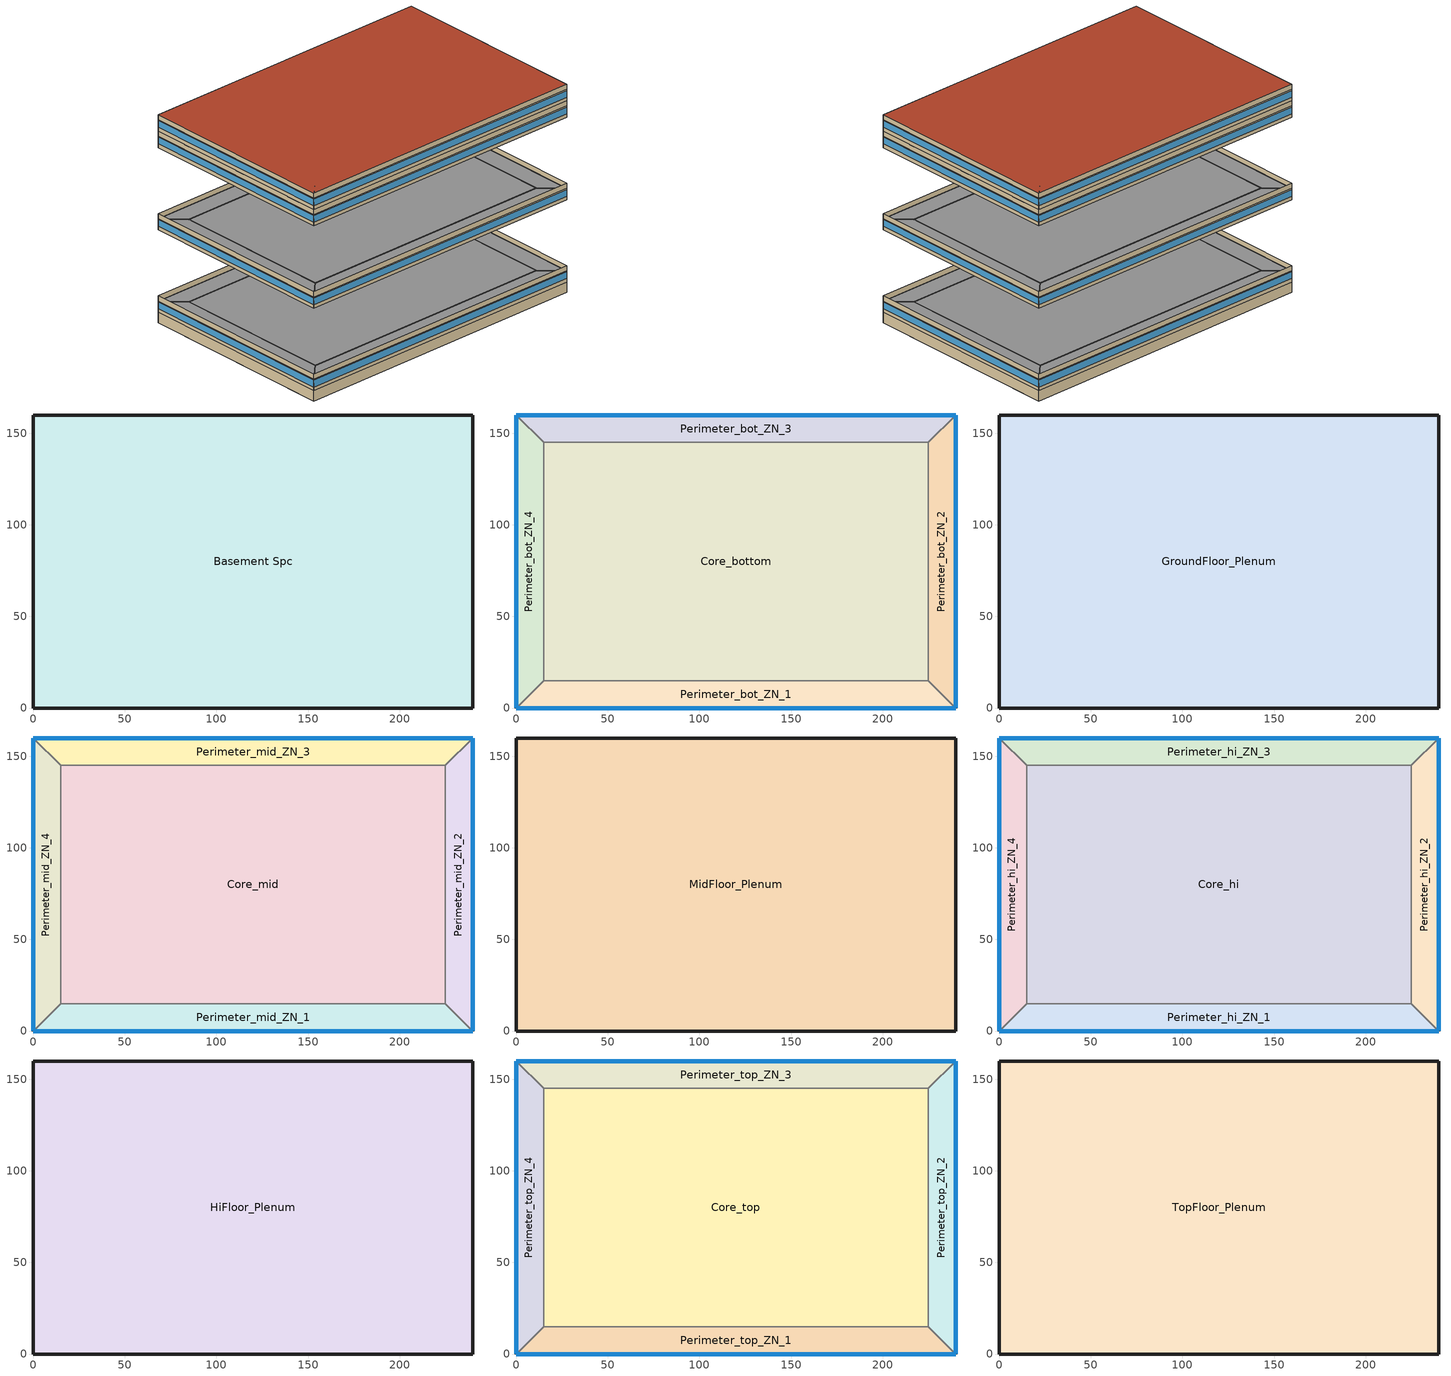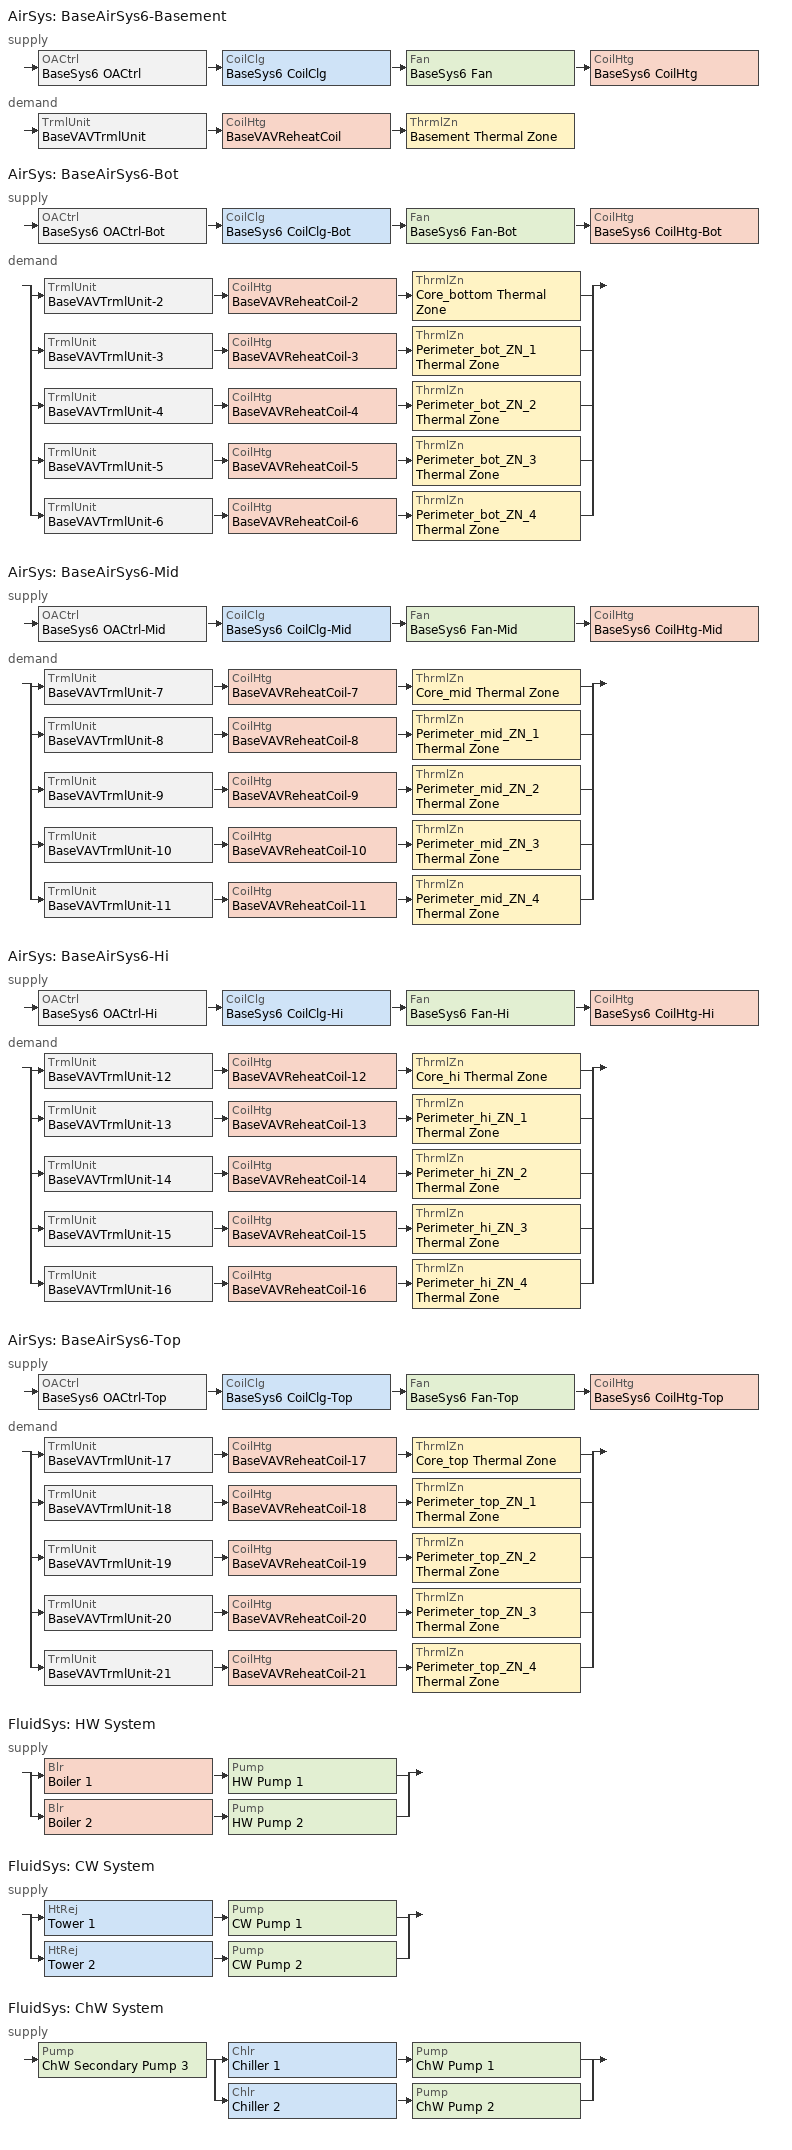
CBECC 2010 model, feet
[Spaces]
Basement Spc
 floor ground (Base_CZ3-SlabOnOrBelowGradeF0.73): 239.85,159.9 239.85,0 0,0 0,159.9 z-8
 wall ground (Base_CZ3-BelowGradeWall): 239.85,0 239.85,159.9 0,159.9 0,0 239.85,0 z-8:0
Core_bottom
 floor to Basement Spc (Base_CZ3-FloorSteelJoistInterior): 224.85,144.9 224.85,15 15,15 15,144.9 z0
 wall to Perimeter_bot_ZN_2 (Base_CZ3-WallSteelFramedInterior): 224.85,15 224.85,144.9 z0:9
 wall to Perimeter_bot_ZN_3 (Base_CZ3-WallSteelFramedInterior): 224.85,144.9 15,144.9 z0:9
 wall to Perimeter_bot_ZN_1 (Base_CZ3-WallSteelFramedInterior): 15,15 224.85,15 z0:9
 wall to Perimeter_bot_ZN_4 (Base_CZ3-WallSteelFramedInterior): 15,144.9 15,15 z0:9
Perimeter_bot_ZN_2
 floor to Basement Spc (Base_CZ3-FloorSteelJoistInterior): 239.85,159.9 239.85,0 224.85,15 224.85,144.9 z0
 wall outside (Base_CZ3-NonresWallSteelFramedU0.084): 239.85,0 239.85,159.9 z0:9
 wall to Perimeter_bot_ZN_1 (Base_CZ3-WallSteelFramedInterior): 224.85,15 239.85,0 z0:9
 wall to Perimeter_bot_ZN_3 (Base_CZ3-WallSteelFramedInterior): 239.85,159.9 224.85,144.9 z0:9
 window (Base_CZ3-FenestrationU0.65): 239.85,0.01 239.85,159.89 z3:8.2
Perimeter_bot_ZN_3
 floor to Basement Spc (Base_CZ3-FloorSteelJoistInterior): 239.85,159.9 224.85,144.9 15,144.9 0,159.9 z0
 wall outside (Base_CZ3-NonresWallSteelFramedU0.084): 239.85,159.9 0,159.9 z0:9
 wall to Perimeter_bot_ZN_4 (Base_CZ3-WallSteelFramedInterior): 0,159.9 15,144.9 z0:9
 window (Base_CZ3-FenestrationU0.65): 239.85,159.9 0,159.9 z3:8.2
Perimeter_bot_ZN_1
 floor to Basement Spc (Base_CZ3-FloorSteelJoistInterior): 224.85,15 239.85,0 0,0 15,15 z0
 wall outside (Base_CZ3-NonresWallSteelFramedU0.084): 0,0 239.85,0 z0:9
 wall to Perimeter_bot_ZN_4 (Base_CZ3-WallSteelFramedInterior): 15,15 0,0 z0:9
 window (Base_CZ3-FenestrationU0.65): 0,0 239.85,0 z3:8.2
Perimeter_bot_ZN_4
 floor to Basement Spc (Base_CZ3-FloorSteelJoistInterior): 0,159.9 15,144.9 15,15 0,0 z0
 wall outside (Base_CZ3-NonresWallSteelFramedU0.084): 0,159.9 0,0 z0:9
 window (Base_CZ3-FenestrationU0.65): 0,159.89 0,0.01 z3:8.2
GroundFloor_Plenum
 floor to Core_bottom (Base_CZ3-FloorSteelJoistInterior): 224.85,144.9 224.85,15 15,15 15,144.9 z9
 floor to Perimeter_bot_ZN_1 (Base_CZ3-FloorSteelJoistInterior): 224.85,15 239.85,0 0,0 15,15 z9
 floor to Perimeter_bot_ZN_2 (Base_CZ3-FloorSteelJoistInterior): 239.85,159.9 239.85,0 224.85,15 224.85,144.9 z9
 floor to Perimeter_bot_ZN_3 (Base_CZ3-FloorSteelJoistInterior): 239.85,159.9 224.85,144.9 15,144.9 0,159.9 z9
 floor to Perimeter_bot_ZN_4 (Base_CZ3-FloorSteelJoistInterior): 0,159.9 15,144.9 15,15 0,0 z9
 wall outside (Base_CZ3-NonresWallSteelFramedU0.084): 239.85,0 239.85,159.9 0,159.9 0,0 239.85,0 z9:13
Core_mid
 floor inside (Base_CZ3-FloorSteelJoistInterior): 224.85,144.9 224.85,15 15,15 15,144.9 z65
 wall to Perimeter_mid_ZN_2 (Base_CZ3-WallSteelFramedInterior): 224.85,15 224.85,144.9 z65:74
 wall to Perimeter_mid_ZN_3 (Base_CZ3-WallSteelFramedInterior): 224.85,144.9 15,144.9 z65:74
 wall to Perimeter_mid_ZN_1 (Base_CZ3-WallSteelFramedInterior): 15,15 224.85,15 z65:74
 wall to Perimeter_mid_ZN_4 (Base_CZ3-WallSteelFramedInterior): 15,144.9 15,15 z65:74
Perimeter_mid_ZN_2
 floor inside (Base_CZ3-FloorSteelJoistInterior): 239.85,159.9 239.85,0 224.85,15 224.85,144.9 z65
 wall outside (Base_CZ3-NonresWallSteelFramedU0.084): 239.85,0 239.85,159.9 z65:74
 wall to Perimeter_mid_ZN_1 (Base_CZ3-WallSteelFramedInterior): 224.85,15 239.85,0 z65:74
 wall to Perimeter_mid_ZN_3 (Base_CZ3-WallSteelFramedInterior): 239.85,159.9 224.85,144.9 z65:74
 window (Base_CZ3-FenestrationU0.65): 239.85,0.01 239.85,159.89 z68:73
Perimeter_mid_ZN_3
 floor inside (Base_CZ3-FloorSteelJoistInterior): 239.85,159.9 224.85,144.9 15,144.9 0,159.9 z65
 wall outside (Base_CZ3-NonresWallSteelFramedU0.084): 239.85,159.9 0,159.9 z65:74
 wall to Perimeter_mid_ZN_4 (Base_CZ3-WallSteelFramedInterior): 0,159.9 15,144.9 z65:74
 window (Base_CZ3-FenestrationU0.65): 239.85,159.9 0,159.9 z68:73
Perimeter_mid_ZN_1
 floor inside (Base_CZ3-FloorSteelJoistInterior): 224.85,15 239.85,0 0,0 15,15 z65
 wall outside (Base_CZ3-NonresWallSteelFramedU0.084): 0,0 239.85,0 z65:74
 wall to Perimeter_mid_ZN_4 (Base_CZ3-WallSteelFramedInterior): 15,15 0,0 z65:74
 window (Base_CZ3-FenestrationU0.65): 0,0 239.85,0 z68:73
Perimeter_mid_ZN_4
 floor inside (Base_CZ3-FloorSteelJoistInterior): 0,159.9 15,144.9 15,15 0,0 z65
 wall outside (Base_CZ3-NonresWallSteelFramedU0.084): 0,159.9 0,0 z65:74
 window (Base_CZ3-FenestrationU0.65): 0,159.89 0,0.01 z68:73
MidFloor_Plenum
 floor to Core_mid (Base_CZ3-FloorSteelJoistInterior): 224.85,144.9 224.85,15 15,15 15,144.9 z74
 floor to Perimeter_mid_ZN_1 (Base_CZ3-FloorSteelJoistInterior): 224.85,15 239.85,0 0,0 15,15 z74
 floor to Perimeter_mid_ZN_2 (Base_CZ3-FloorSteelJoistInterior): 239.85,159.9 239.85,0 224.85,15 224.85,144.9 z74
 floor to Perimeter_mid_ZN_3 (Base_CZ3-FloorSteelJoistInterior): 239.85,159.9 224.85,144.9 15,144.9 0,159.9 z74
 floor to Perimeter_mid_ZN_4 (Base_CZ3-FloorSteelJoistInterior): 0,159.9 15,144.9 15,15 0,0 z74
 wall outside (Base_CZ3-NonresWallSteelFramedU0.084): 239.85,0 239.85,159.9 0,159.9 0,0 239.85,0 z74:78
Core_hi
 floor inside (Base_CZ3-FloorSteelJoistInterior): 224.85,144.9 224.85,15 15,15 15,144.9 z130
 wall to Perimeter_hi_ZN_2 (Base_CZ3-WallSteelFramedInterior): 224.85,15 224.85,144.9 z130:139
 wall to Perimeter_hi_ZN_3 (Base_CZ3-WallSteelFramedInterior): 224.85,144.9 15,144.9 z130:139
 wall to Perimeter_hi_ZN_1 (Base_CZ3-WallSteelFramedInterior): 15,15 224.85,15 z130:139
 wall to Perimeter_hi_ZN_4 (Base_CZ3-WallSteelFramedInterior): 15,144.9 15,15 z130:139
Perimeter_hi_ZN_2
 floor inside (Base_CZ3-FloorSteelJoistInterior): 239.85,159.9 239.85,0 224.85,15 224.85,144.9 z130
 wall outside (Base_CZ3-NonresWallSteelFramedU0.084): 239.85,0 239.85,159.9 z130:139
 wall to Perimeter_hi_ZN_1 (Base_CZ3-WallSteelFramedInterior): 224.85,15 239.85,0 z130:139
 wall to Perimeter_hi_ZN_3 (Base_CZ3-WallSteelFramedInterior): 239.85,159.9 224.85,144.9 z130:139
 window (Base_CZ3-FenestrationU0.65): 239.85,0.01 239.85,159.89 z133:138
Perimeter_hi_ZN_3
 floor inside (Base_CZ3-FloorSteelJoistInterior): 239.85,159.9 224.85,144.9 15,144.9 0,159.9 z130
 wall outside (Base_CZ3-NonresWallSteelFramedU0.084): 239.85,159.9 0,159.9 z130:139
 wall to Perimeter_hi_ZN_4 (Base_CZ3-WallSteelFramedInterior): 0,159.9 15,144.9 z130:139
 window (Base_CZ3-FenestrationU0.65): 239.85,159.9 0,159.9 z133:138
Perimeter_hi_ZN_1
 floor inside (Base_CZ3-FloorSteelJoistInterior): 224.85,15 239.85,0 0,0 15,15 z130
 wall outside (Base_CZ3-NonresWallSteelFramedU0.084): 0,0 239.85,0 z130:139
 wall to Perimeter_hi_ZN_4 (Base_CZ3-WallSteelFramedInterior): 15,15 0,0 z130:139
 window (Base_CZ3-FenestrationU0.65): 0,0 239.85,0 z133:138
Perimeter_hi_ZN_4
 floor inside (Base_CZ3-FloorSteelJoistInterior): 0,159.9 15,144.9 15,15 0,0 z130
 wall outside (Base_CZ3-NonresWallSteelFramedU0.084): 0,159.9 0,0 z130:139
 window (Base_CZ3-FenestrationU0.65): 0,159.89 0,0.01 z133:138
HiFloor_Plenum
 floor to Core_hi (Base_CZ3-FloorSteelJoistInterior): 224.85,144.9 224.85,15 15,15 15,144.9 z139
 floor to Perimeter_hi_ZN_1 (Base_CZ3-FloorSteelJoistInterior): 224.85,15 239.85,0 0,0 15,15 z139
 floor to Perimeter_hi_ZN_2 (Base_CZ3-FloorSteelJoistInterior): 239.85,159.9 239.85,0 224.85,15 224.85,144.9 z139
 floor to Perimeter_hi_ZN_3 (Base_CZ3-FloorSteelJoistInterior): 239.85,159.9 224.85,144.9 15,144.9 0,159.9 z139
 floor to Perimeter_hi_ZN_4 (Base_CZ3-FloorSteelJoistInterior): 0,159.9 15,144.9 15,15 0,0 z139
 wall outside (Base_CZ3-NonresWallSteelFramedU0.084): 239.85,0 239.85,159.9 0,159.9 0,0 239.85,0 z139:143
Core_top
 floor inside (Base_CZ3-FloorSteelJoistInterior): 224.85,144.9 224.85,15 15,15 15,144.9 z143
 wall to Perimeter_top_ZN_2 (Base_CZ3-WallSteelFramedInterior): 224.85,15 224.85,144.9 z143:152
 wall to Perimeter_top_ZN_3 (Base_CZ3-WallSteelFramedInterior): 224.85,144.9 15,144.9 z143:152
 wall to Perimeter_top_ZN_1 (Base_CZ3-WallSteelFramedInterior): 15,15 224.85,15 z143:152
 wall to Perimeter_top_ZN_4 (Base_CZ3-WallSteelFramedInterior): 15,144.9 15,15 z143:152
Perimeter_top_ZN_2
 floor inside (Base_CZ3-FloorSteelJoistInterior): 239.85,159.9 239.85,0 224.85,15 224.85,144.9 z143
 wall outside (Base_CZ3-NonresWallSteelFramedU0.084): 239.85,0 239.85,159.9 z143:152
 wall to Perimeter_top_ZN_1 (Base_CZ3-WallSteelFramedInterior): 224.85,15 239.85,0 z143:152
 wall to Perimeter_top_ZN_3 (Base_CZ3-WallSteelFramedInterior): 239.85,159.9 224.85,144.9 z143:152
 window (Base_CZ3-FenestrationU0.65): 239.85,0.01 239.85,159.89 z146:151
Perimeter_top_ZN_3
 floor inside (Base_CZ3-FloorSteelJoistInterior): 239.85,159.9 224.85,144.9 15,144.9 0,159.9 z143
 wall outside (Base_CZ3-NonresWallSteelFramedU0.084): 239.85,159.9 0,159.9 z143:152
 wall to Perimeter_top_ZN_4 (Base_CZ3-WallSteelFramedInterior): 0,159.9 15,144.9 z143:152
 window (Base_CZ3-FenestrationU0.65): 239.85,159.9 0,159.9 z146:151
Perimeter_top_ZN_1
 floor inside (Base_CZ3-FloorSteelJoistInterior): 224.85,15 239.85,0 0,0 15,15 z143
 wall outside (Base_CZ3-NonresWallSteelFramedU0.084): 0,0 239.85,0 z143:152
 wall to Perimeter_top_ZN_4 (Base_CZ3-WallSteelFramedInterior): 15,15 0,0 z143:152
 window (Base_CZ3-FenestrationU0.65): 0,0 239.85,0 z146:151
Perimeter_top_ZN_4
 floor inside (Base_CZ3-FloorSteelJoistInterior): 0,159.9 15,144.9 15,15 0,0 z143
 wall outside (Base_CZ3-NonresWallSteelFramedU0.084): 0,159.9 0,0 z143:152
 window (Base_CZ3-FenestrationU0.65): 0,159.89 0,0.01 z146:151
TopFloor_Plenum
 floor to Core_top (Base_CZ3-FloorSteelJoistInterior): 224.85,144.9 224.85,15 15,15 15,144.9 z152
 floor to Perimeter_top_ZN_1 (Base_CZ3-FloorSteelJoistInterior): 224.85,15 239.85,0 0,0 15,15 z152
 floor to Perimeter_top_ZN_2 (Base_CZ3-FloorSteelJoistInterior): 239.85,159.9 239.85,0 224.85,15 224.85,144.9 z152
 floor to Perimeter_top_ZN_3 (Base_CZ3-FloorSteelJoistInterior): 239.85,159.9 224.85,144.9 15,144.9 0,159.9 z152
 floor to Perimeter_top_ZN_4 (Base_CZ3-FloorSteelJoistInterior): 0,159.9 15,144.9 15,15 0,0 z152
 wall outside (Base_CZ3-NonresWallSteelFramedU0.084): 239.85,0 239.85,159.9 0,159.9 0,0 239.85,0 z152:156
 roof outside (Base_CZ3-RoofLowAbsorptanceInsulationEntirelyAboveDeckU0.048): 239.85,0 239.85,159.9 0,159.9 0,0 z156
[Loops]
AirSys 'BaseAirSys6-Basement'
 supply: OACtrl 'BaseSys6 OACtrl' > CoilClg 'BaseSys6 CoilClg' > Fan 'BaseSys6 Fan' > CoilHtg 'BaseSys6 CoilHtg'
 demand: TrmlUnit 'BaseVAVTrmlUnit' > CoilHtg 'BaseVAVReheatCoil' > ThrmlZn 'Basement Thermal Zone'
AirSys 'BaseAirSys6-Bot'
 supply: OACtrl 'BaseSys6 OACtrl-Bot' > CoilClg 'BaseSys6 CoilClg-Bot' > Fan 'BaseSys6 Fan-Bot' > CoilHtg 'BaseSys6 CoilHtg-Bot'
 demand: split
  | TrmlUnit 'BaseVAVTrmlUnit-2' > CoilHtg 'BaseVAVReheatCoil-2' > ThrmlZn 'Core_bottom Thermal Zone'
  | TrmlUnit 'BaseVAVTrmlUnit-3' > CoilHtg 'BaseVAVReheatCoil-3' > ThrmlZn 'Perimeter_bot_ZN_1 Thermal Zone'
  | TrmlUnit 'BaseVAVTrmlUnit-4' > CoilHtg 'BaseVAVReheatCoil-4' > ThrmlZn 'Perimeter_bot_ZN_2 Thermal Zone'
  | TrmlUnit 'BaseVAVTrmlUnit-5' > CoilHtg 'BaseVAVReheatCoil-5' > ThrmlZn 'Perimeter_bot_ZN_3 Thermal Zone'
  | TrmlUnit 'BaseVAVTrmlUnit-6' > CoilHtg 'BaseVAVReheatCoil-6' > ThrmlZn 'Perimeter_bot_ZN_4 Thermal Zone'
AirSys 'BaseAirSys6-Mid'
 supply: OACtrl 'BaseSys6 OACtrl-Mid' > CoilClg 'BaseSys6 CoilClg-Mid' > Fan 'BaseSys6 Fan-Mid' > CoilHtg 'BaseSys6 CoilHtg-Mid'
 demand: split
  | TrmlUnit 'BaseVAVTrmlUnit-7' > CoilHtg 'BaseVAVReheatCoil-7' > ThrmlZn 'Core_mid Thermal Zone'
  | TrmlUnit 'BaseVAVTrmlUnit-8' > CoilHtg 'BaseVAVReheatCoil-8' > ThrmlZn 'Perimeter_mid_ZN_1 Thermal Zone'
  | TrmlUnit 'BaseVAVTrmlUnit-9' > CoilHtg 'BaseVAVReheatCoil-9' > ThrmlZn 'Perimeter_mid_ZN_2 Thermal Zone'
  | TrmlUnit 'BaseVAVTrmlUnit-10' > CoilHtg 'BaseVAVReheatCoil-10' > ThrmlZn 'Perimeter_mid_ZN_3 Thermal Zone'
  | TrmlUnit 'BaseVAVTrmlUnit-11' > CoilHtg 'BaseVAVReheatCoil-11' > ThrmlZn 'Perimeter_mid_ZN_4 Thermal Zone'
AirSys 'BaseAirSys6-Hi'
 supply: OACtrl 'BaseSys6 OACtrl-Hi' > CoilClg 'BaseSys6 CoilClg-Hi' > Fan 'BaseSys6 Fan-Hi' > CoilHtg 'BaseSys6 CoilHtg-Hi'
 demand: split
  | TrmlUnit 'BaseVAVTrmlUnit-12' > CoilHtg 'BaseVAVReheatCoil-12' > ThrmlZn 'Core_hi Thermal Zone'
  | TrmlUnit 'BaseVAVTrmlUnit-13' > CoilHtg 'BaseVAVReheatCoil-13' > ThrmlZn 'Perimeter_hi_ZN_1 Thermal Zone'
  | TrmlUnit 'BaseVAVTrmlUnit-14' > CoilHtg 'BaseVAVReheatCoil-14' > ThrmlZn 'Perimeter_hi_ZN_2 Thermal Zone'
  | TrmlUnit 'BaseVAVTrmlUnit-15' > CoilHtg 'BaseVAVReheatCoil-15' > ThrmlZn 'Perimeter_hi_ZN_3 Thermal Zone'
  | TrmlUnit 'BaseVAVTrmlUnit-16' > CoilHtg 'BaseVAVReheatCoil-16' > ThrmlZn 'Perimeter_hi_ZN_4 Thermal Zone'
AirSys 'BaseAirSys6-Top'
 supply: OACtrl 'BaseSys6 OACtrl-Top' > CoilClg 'BaseSys6 CoilClg-Top' > Fan 'BaseSys6 Fan-Top' > CoilHtg 'BaseSys6 CoilHtg-Top'
 demand: split
  | TrmlUnit 'BaseVAVTrmlUnit-17' > CoilHtg 'BaseVAVReheatCoil-17' > ThrmlZn 'Core_top Thermal Zone'
  | TrmlUnit 'BaseVAVTrmlUnit-18' > CoilHtg 'BaseVAVReheatCoil-18' > ThrmlZn 'Perimeter_top_ZN_1 Thermal Zone'
  | TrmlUnit 'BaseVAVTrmlUnit-19' > CoilHtg 'BaseVAVReheatCoil-19' > ThrmlZn 'Perimeter_top_ZN_2 Thermal Zone'
  | TrmlUnit 'BaseVAVTrmlUnit-20' > CoilHtg 'BaseVAVReheatCoil-20' > ThrmlZn 'Perimeter_top_ZN_3 Thermal Zone'
  | TrmlUnit 'BaseVAVTrmlUnit-21' > CoilHtg 'BaseVAVReheatCoil-21' > ThrmlZn 'Perimeter_top_ZN_4 Thermal Zone'
FluidSys 'HW System'
 supply: split
  | Blr 'Boiler 1' > Pump 'HW Pump 1'
  | Blr 'Boiler 2' > Pump 'HW Pump 2'
FluidSys 'CW System'
 supply: split
  | HtRej 'Tower 1' > Pump 'CW Pump 1'
  | HtRej 'Tower 2' > Pump 'CW Pump 2'
FluidSys 'ChW System'
 supply: Pump 'ChW Secondary Pump 3' > split
  | Chlr 'Chiller 1' > Pump 'ChW Pump 1'
  | Chlr 'Chiller 2' > Pump 'ChW Pump 2'
[Proj]
040132-OffLrg-S901GFossil: ZipCode=95814; EnergyCostOtherFuel=NaturalGas; CompType=NewComplete
[Bldg]
Large Office: AboveGrdStoryCnt=12
[ConsAssm]
Base_CZ3-SlabOnOrBelowGradeF0.73: CompatibleSurfType=UndergroundFloor; SlabType=UnheatedSlabOnGrade; MatRef[1]=Concrete - 140 lb/ft3 - 6 in.
Base_CZ3-BelowGradeWall: CompatibleSurfType=UndergroundWall; MatRef[1]=Concrete 90.1 - 80 lb/ft3 - 4 in
Base_CZ3-NonresWallSteelFramedU0.084: CompatibleSurfType=ExteriorWall; MatRef[1]=Stucco - 3/8 in.; MatRef[2]=Gypsum Board - 5/8 in.; MatRef[3]=Compliance Insulation R9.80; MatRef[4]=Gypsum Board - 5/8 in.
Base_CZ3-WallSteelFramedInterior: CompatibleSurfType=InteriorWall; MatRef[1]=Gypsum Board - 5/8 in.; MatRef[2]=Air 90.1 - Wall - 16 in. OC - 3 1/2 in.; MatRef[3]=Gypsum Board - 5/8 in.
Base_CZ3-RoofLowAbsorptanceInsulationEntirelyAboveDeckU0.048: CompatibleSurfType=Roof; MatRef[1]=Metal Standing Seam - 1/16 in.; MatRef[2]=Compliance Insulation R20.00; MatRef[3]=Metal Deck - 1/16 in.; SolReflASTMCertification=1; ThrmlEmitASTMCertification=1; RoofAgedSolRefl=0.55; RoofAgedThrmlEmit=0.75
Base_CZ3-FloorSteelJoistInterior: CompatibleSurfType=InteriorFloor; MatRef[1]=Metal Deck - 1/16 in.; MatRef[2]=Concrete 90.1 - 140 lb/ft3 - 4 in.; MatRef[3]=Carpet 90.1 - 1/2 in.
[Mat]
Name | CodeCat | CodeItem
Concrete - 140 lb/ft3 - 6 in. | Concrete | Concrete - 140 lb/ft3 - 6 in.
Stucco - 3/8 in. | Plastering Materials | Stucco - 3/8 in.
Gypsum Board - 5/8 in. | Bldg Board and Siding | Gypsum Board - 5/8 in.
Compliance Insulation R9.80 | Insulation Board | Compliance Insulation R9.80
Air 90.1 - Wall - 16 in. OC - 3 1/2 in. | Air | Air 90.1 - Wall - 16 in. OC - 3 1/2 in.
Metal Standing Seam - 1/16 in. | Roofing | Metal Standing Seam - 1/16 in.
Compliance Insulation R20.00 | Insulation Board | Compliance Insulation R20.00
Metal Deck - 1/16 in. | Bldg Board and Siding | Metal Deck - 1/16 in.
Concrete 90.1 - 140 lb/ft3 - 4 in. | Concrete | Concrete 90.1 - 140 lb/ft3 - 4 in.
Carpet 90.1 - 1/2 in. | Finish Materials | Carpet 90.1 - 1/2 in.
Concrete 90.1 - 80 lb/ft3 - 4 in | Concrete | Concrete 90.1 - 80 lb/ft3 - 4 in.
[FenCons]
Base_CZ3-FenestrationU0.65: FenProdType=AllOther; FenFrm=Vinyl; SHGC=0.25; UFactor=0.65; VT=0.42
[Story]
Name | Mult
Basement; GroundFloor; TopFloor
MidFloor; HiFloor | 5
[Spc]
Name | Story | ThrmlZnRef | Vol | SpcFuncDefaultsRef | CondgType | SecSide100PctControlled
Basement Spc | Basement | Basement Thermal Zone | 306899 | Office Mod Defaults
Core_bottom | GroundFloor | Core_bottom Thermal Zone | 245391 | Office Mod Defaults
GroundFloor_Plenum | GroundFloor | GroundFloor_Plenum Thermal Zone | 153412 |  | Plenum
Perimeter_bot_ZN_1 | GroundFloor | Perimeter_bot_ZN_1 Thermal Zone | 30371.4 | Office Mod Defaults |  | 1
Perimeter_bot_ZN_2 | GroundFloor | Perimeter_bot_ZN_2 Thermal Zone | 19572.1 | Office Mod Defaults |  | 1
Perimeter_bot_ZN_3 | GroundFloor | Perimeter_bot_ZN_3 Thermal Zone | 30370.8 | Office Mod Defaults |  | 1
Perimeter_bot_ZN_4 | GroundFloor | Perimeter_bot_ZN_4 Thermal Zone | 19572.1 | Office Mod Defaults |  | 1
Core_mid | MidFloor | Core_mid Thermal Zone | 245391 | Office Mod Defaults
MidFloor_Plenum | MidFloor | MidFloor_Plenum Thermal Zone | 153412 |  | Plenum
Perimeter_mid_ZN_1 | MidFloor | Perimeter_mid_ZN_1 Thermal Zone | 30371.4 | Office Mod Defaults |  | 1
Perimeter_mid_ZN_2 | MidFloor | Perimeter_mid_ZN_2 Thermal Zone | 19572.1 | Office Mod Defaults |  | 1
Perimeter_mid_ZN_3 | MidFloor | Perimeter_mid_ZN_3 Thermal Zone | 30370.8 | Office Mod Defaults |  | 1
Perimeter_mid_ZN_4 | MidFloor | Perimeter_mid_ZN_4 Thermal Zone | 19572.1 | Office Mod Defaults |  | 1
Core_hi | HiFloor | Core_hi Thermal Zone | 245391 | Office Mod Defaults
HiFloor_Plenum | HiFloor | HiFloor_Plenum Thermal Zone | 153412 |  | Plenum
Perimeter_hi_ZN_1 | HiFloor | Perimeter_hi_ZN_1 Thermal Zone | 30371.4 | Office Mod Defaults |  | 1
Perimeter_hi_ZN_2 | HiFloor | Perimeter_hi_ZN_2 Thermal Zone | 19572.1 | Office Mod Defaults |  | 1
Perimeter_hi_ZN_3 | HiFloor | Perimeter_hi_ZN_3 Thermal Zone | 30370.8 | Office Mod Defaults |  | 1
Perimeter_hi_ZN_4 | HiFloor | Perimeter_hi_ZN_4 Thermal Zone | 19572.1 | Office Mod Defaults |  | 1
Core_top | TopFloor | Core_top Thermal Zone | 245391 | Office Mod Defaults
Perimeter_top_ZN_1 | TopFloor | Perimeter_top_ZN_1 Thermal Zone | 30371.4 | Office Mod Defaults |  | 1
Perimeter_top_ZN_2 | TopFloor | Perimeter_top_ZN_2 Thermal Zone | 19572.1 | Office Mod Defaults |  | 1
Perimeter_top_ZN_3 | TopFloor | Perimeter_top_ZN_3 Thermal Zone | 30370.8 | Office Mod Defaults |  | 1
Perimeter_top_ZN_4 | TopFloor | Perimeter_top_ZN_4 Thermal Zone | 19572.1 | Office Mod Defaults |  | 1
TopFloor_Plenum | TopFloor | TopFloor_Plenum Thermal Zone | 153412 |  | Plenum
[ThrmlZn]
Name | Type | PriAirCondgSysRef | ClgTstatSchRef | HtgTstatSchRef
Basement Thermal Zone | Conditioned | BaseAirSys6-Basement | Office ClgSetPt | Office HtgSetPt
Core_bottom Thermal Zone; Perimeter_bot_ZN_1 Thermal Zone; Perimeter_bot_ZN_2 Thermal Zone; Perimeter_bot_ZN_3 Thermal Zone; Perimeter_bot_ZN_4 Thermal Zone | Conditioned | BaseAirSys6-Bot | Office ClgSetPt | Office HtgSetPt
GroundFloor_Plenum Thermal Zone; MidFloor_Plenum Thermal Zone; HiFloor_Plenum Thermal Zone; TopFloor_Plenum Thermal Zone | Plenum
Core_mid Thermal Zone; Perimeter_mid_ZN_1 Thermal Zone; Perimeter_mid_ZN_2 Thermal Zone; Perimeter_mid_ZN_3 Thermal Zone; Perimeter_mid_ZN_4 Thermal Zone | Conditioned | BaseAirSys6-Mid | Office ClgSetPt | Office HtgSetPt
Core_hi Thermal Zone; Perimeter_hi_ZN_1 Thermal Zone; Perimeter_hi_ZN_2 Thermal Zone; Perimeter_hi_ZN_3 Thermal Zone; Perimeter_hi_ZN_4 Thermal Zone | Conditioned | BaseAirSys6-Hi | Office ClgSetPt | Office HtgSetPt
Core_top Thermal Zone; Perimeter_top_ZN_1 Thermal Zone; Perimeter_top_ZN_2 Thermal Zone; Perimeter_top_ZN_3 Thermal Zone; Perimeter_top_ZN_4 Thermal Zone | Conditioned | BaseAirSys6-Top | Office ClgSetPt | Office HtgSetPt
[AirSys] Type=VAV; CtrlSysType=DDCToZone; StaticPressRstCtrl=1; ReheatCtrlMthd=DualMaximum; OptStart=1; ClgCtrl=WarmestResetFlowFirst; ClRstSupHi=60; ClRstSupLow=55; PrehtFixedSupTemp=50
Name | Cnt
BaseAirSys6-Basement; BaseAirSys6-Bot; BaseAirSys6-Top
BaseAirSys6-Mid; BaseAirSys6-Hi | 5
[AirSeg]
Name | Sys | Type
BaseSys6 SupAirSeg | BaseAirSys6-Basement | Supply
BaseSys6 RetAirSeg | BaseAirSys6-Basement | Relief
BaseSys6 SupAirSeg-Bot | BaseAirSys6-Bot | Supply
BaseSys6 RetAirSeg-Bot | BaseAirSys6-Bot | Relief
BaseSys6 SupAirSeg-Mid | BaseAirSys6-Mid | Supply
BaseSys6 RetAirSeg-Mid | BaseAirSys6-Mid | Relief
BaseSys6 SupAirSeg-Hi | BaseAirSys6-Hi | Supply
BaseSys6 RetAirSeg-Hi | BaseAirSys6-Hi | Relief
BaseSys6 SupAirSeg-Top | BaseAirSys6-Top | Supply
BaseSys6 RetAirSeg-Top | BaseAirSys6-Top | Relief
[CoilClg] Type=ChilledWater; FluidSegInRef=ChW Secondary Supply; FluidSegOutRef=ChW Secondary Return
Name | Sys | FluidFlowRtDsgn | CapTotGrossRtd
BaseSys6 CoilClg | BaseAirSys6-Basement | 138.419 | 830829
BaseSys6 CoilClg-Bot | BaseAirSys6-Bot |  | 1.12305e+06
BaseSys6 CoilClg-Mid | BaseAirSys6-Mid |  | 1.16677e+06
BaseSys6 CoilClg-Hi | BaseAirSys6-Hi |  | 1.16478e+06
BaseSys6 CoilClg-Top | BaseAirSys6-Top |  | 1.14358e+06
[Fan] CtrlMthd=VariableSpeedDrive
Name | Sys | FlowCap | FlowMin | MtrEff
BaseSys6 Fan | BaseAirSys6-Basement | 23917 | 7175.1 | 0.941
BaseSys6 Fan-Bot | BaseAirSys6-Bot | 31694.9 | 9508.48
BaseSys6 Fan-Mid | BaseAirSys6-Mid | 32093.8 | 9628.12
BaseSys6 Fan-Hi | BaseAirSys6-Hi | 32027.6 | 9608.3
BaseSys6 Fan-Top | BaseAirSys6-Top | 31891.2 | 9567.37
[CoilHtg] Type=HotWater; FluidSegInRef=HW Primary Supply; FluidSegOutRef=HW Primary Return
Name | Sys | CapTotGrossRtd
BaseSys6 CoilHtg | BaseAirSys6-Basement | 81191
BaseVAVReheatCoil | BaseAirSys6-Basement | 191681
BaseSys6 CoilHtg-Bot | BaseAirSys6-Bot | 46878.2
BaseVAVReheatCoil-2 | BaseAirSys6-Bot | 156867
BaseVAVReheatCoil-3 | BaseAirSys6-Bot | 60146.7
BaseVAVReheatCoil-4 | BaseAirSys6-Bot | 46618.5
BaseVAVReheatCoil-5 | BaseAirSys6-Bot | 55947.8
BaseVAVReheatCoil-6 | BaseAirSys6-Bot | 49098.5
BaseSys6 CoilHtg-Mid | BaseAirSys6-Mid | 43612.2
BaseVAVReheatCoil-7 | BaseAirSys6-Mid | 183033
BaseVAVReheatCoil-8 | BaseAirSys6-Mid | 64041.4
BaseVAVReheatCoil-9 | BaseAirSys6-Mid | 50074.6
BaseVAVReheatCoil-10 | BaseAirSys6-Mid | 61663
BaseVAVReheatCoil-11 | BaseAirSys6-Mid | 53479.2
BaseSys6 CoilHtg-Hi | BaseAirSys6-Hi | 44043
BaseVAVReheatCoil-12 | BaseAirSys6-Hi | 184661
BaseVAVReheatCoil-13 | BaseAirSys6-Hi | 64258.2
BaseVAVReheatCoil-14 | BaseAirSys6-Hi | 50033.6
BaseVAVReheatCoil-15 | BaseAirSys6-Hi | 62577.2
BaseVAVReheatCoil-16 | BaseAirSys6-Hi | 53605.2
BaseSys6 CoilHtg-Top | BaseAirSys6-Top | 31382.7
BaseVAVReheatCoil-17 | BaseAirSys6-Top | 277146
BaseVAVReheatCoil-18 | BaseAirSys6-Top | 77127.3
BaseVAVReheatCoil-19 | BaseAirSys6-Top | 51575.1
BaseVAVReheatCoil-20 | BaseAirSys6-Top | 77147.1
BaseVAVReheatCoil-21 | BaseAirSys6-Top | 56499.9
[TrmlUnit] Type=VAVReheatBox
Name | Sys | ZnServedRef | PriAirSegRef | PriAirFlowMax
BaseVAVTrmlUnit | BaseAirSys6-Basement | Basement Thermal Zone | BaseSys6 SupAirSeg | 23917
BaseVAVTrmlUnit-2 | BaseAirSys6-Bot | Core_bottom Thermal Zone | BaseSys6 SupAirSeg-Bot | 19170.7
BaseVAVTrmlUnit-3 | BaseAirSys6-Bot | Perimeter_bot_ZN_1 Thermal Zone | BaseSys6 SupAirSeg-Bot | 3379.63
BaseVAVTrmlUnit-4 | BaseAirSys6-Bot | Perimeter_bot_ZN_2 Thermal Zone | BaseSys6 SupAirSeg-Bot | 2903.64
BaseVAVTrmlUnit-5 | BaseAirSys6-Bot | Perimeter_bot_ZN_3 Thermal Zone | BaseSys6 SupAirSeg-Bot | 3022.79
BaseVAVTrmlUnit-6 | BaseAirSys6-Bot | Perimeter_bot_ZN_4 Thermal Zone | BaseSys6 SupAirSeg-Bot | 3218.17
BaseVAVTrmlUnit-7 | BaseAirSys6-Mid | Core_mid Thermal Zone | BaseSys6 SupAirSeg-Mid | 19508.6
BaseVAVTrmlUnit-8 | BaseAirSys6-Mid | Perimeter_mid_ZN_1 Thermal Zone | BaseSys6 SupAirSeg-Mid | 3382.9
BaseVAVTrmlUnit-9 | BaseAirSys6-Mid | Perimeter_mid_ZN_2 Thermal Zone | BaseSys6 SupAirSeg-Mid | 2916.46
BaseVAVTrmlUnit-10 | BaseAirSys6-Mid | Perimeter_mid_ZN_3 Thermal Zone | BaseSys6 SupAirSeg-Mid | 3018.12
BaseVAVTrmlUnit-11 | BaseAirSys6-Mid | Perimeter_mid_ZN_4 Thermal Zone | BaseSys6 SupAirSeg-Mid | 3267.68
BaseVAVTrmlUnit-12 | BaseAirSys6-Hi | Core_hi Thermal Zone | BaseSys6 SupAirSeg-Hi | 19485.8
BaseVAVTrmlUnit-13 | BaseAirSys6-Hi | Perimeter_hi_ZN_1 Thermal Zone | BaseSys6 SupAirSeg-Hi | 3380.34
BaseVAVTrmlUnit-14 | BaseAirSys6-Hi | Perimeter_hi_ZN_2 Thermal Zone | BaseSys6 SupAirSeg-Hi | 2890.08
BaseVAVTrmlUnit-15 | BaseAirSys6-Hi | Perimeter_hi_ZN_3 Thermal Zone | BaseSys6 SupAirSeg-Hi | 3022.22
BaseVAVTrmlUnit-16 | BaseAirSys6-Hi | Perimeter_hi_ZN_4 Thermal Zone | BaseSys6 SupAirSeg-Hi | 3249.26
BaseVAVTrmlUnit-17 | BaseAirSys6-Top | Core_top Thermal Zone | BaseSys6 SupAirSeg-Top | 19165.4
BaseVAVTrmlUnit-18 | BaseAirSys6-Top | Perimeter_top_ZN_1 Thermal Zone | BaseSys6 SupAirSeg-Top | 3425.19
BaseVAVTrmlUnit-19 | BaseAirSys6-Top | Perimeter_top_ZN_2 Thermal Zone | BaseSys6 SupAirSeg-Top | 2891.45
BaseVAVTrmlUnit-20 | BaseAirSys6-Top | Perimeter_top_ZN_3 Thermal Zone | BaseSys6 SupAirSeg-Top | 3091.77
BaseVAVTrmlUnit-21 | BaseAirSys6-Top | Perimeter_top_ZN_4 Thermal Zone | BaseSys6 SupAirSeg-Top | 3317.41
[OACtrl] EconoCtrlMthd=FixedDryBulb; EconoIntegration=Integrated
Name | Sys | AirSegSupRef | AirSegRetRef
BaseSys6 OACtrl | BaseAirSys6-Basement | BaseSys6 SupAirSeg | BaseSys6 RetAirSeg
BaseSys6 OACtrl-Bot | BaseAirSys6-Bot | BaseSys6 SupAirSeg-Bot | BaseSys6 RetAirSeg-Bot
BaseSys6 OACtrl-Mid | BaseAirSys6-Mid | BaseSys6 SupAirSeg-Mid | BaseSys6 RetAirSeg-Mid
BaseSys6 OACtrl-Hi | BaseAirSys6-Hi | BaseSys6 SupAirSeg-Hi | BaseSys6 RetAirSeg-Hi
BaseSys6 OACtrl-Top | BaseAirSys6-Top | BaseSys6 SupAirSeg-Top | BaseSys6 RetAirSeg-Top
[FluidSys] CtrlType=DDC
Name | Type | RstSupHi | RstSupLow | RstOutdrHi | RstOutdrLow | TempCtrl
HW System | HotWater | 180 | 150 | 20 | 50
CW System | CondenserWater
ChW System | ChilledWater | 54 | 44 | 60 | 80 | OutsideAirReset
[FluidSeg]
Name | Sys | Type | PriSegRef
HW Primary Supply | HW System | PrimarySupply
HW Primary Return | HW System | PrimaryReturn
CW Primary Supply | CW System | PrimarySupply
CW Primary Return | CW System | PrimaryReturn
ChW Primary Supply | ChW System | PrimarySupply
ChW Primary Return | ChW System | PrimaryReturn
ChW Secondary Supply | ChW System | SecondarySupply | ChW Primary Supply
ChW Secondary Return | ChW System | SecondaryReturn | ChW Primary Return
[Blr] Sys=HW System; Type=HotWater; FuelSrc=Gas; DraftType=Natural; FluidSegInRef=HW Primary Return; FluidSegOutRef=HW Primary Supply; ThrmlEff=0.8; DraftFanHp=0
Boiler 1; Boiler 2
[Pump] MtrEff=0.9
Name | Sys | SpdCtrl | ImpellerEff | OperCtrl | FlowCap | FlowMin
HW Pump 1 | HW System | VariableSpeed | 0.6669
HW Pump 2 | HW System | VariableSpeed | 0.6669 | OnDemand
CW Pump 1; CW Pump 2 | CW System | ConstantSpeed | 0.6668 | OnDemand
ChW Pump 1; ChW Pump 2 | ChW System | ConstantSpeed | 0.72 | OnDemand | 911.114
ChW Secondary Pump 3 | ChW System | VariableSpeed | 0.72 |  | 1564.97 | 469.493
[HtRej] Sys=CW System; Type=OpenTower; ModCtrl=TwoSpeed; FluidSegInRef=CW Primary Return; FluidSegOutRef=CW Primary Supply; CapRtd=6.46248e+06; TotFanHP=33.9; AirFlowCap=140698; WtrFlowCap=1292
Tower 1; Tower 2
[Chlr] Sys=ChW System; Type=Screw; FuelSrc=Electric; CndsrType=Fluid; CndsrFluidSegInRef=CW Primary Supply; CndsrFluidSegOutRef=CW Primary Return; EvapFluidSegInRef=ChW Primary Return; EvapFluidSegOutRef=ChW Primary Supply; EntTempDsgn=56; CapRtd=5.46876e+06; KwPerTon=0.639; IPLVKwPerTon=0.3
Chiller 1; Chiller 2
[SpcFuncDefaults]
Office Mod Defaults: SpcFunc=Office - Open Plan; OccSchRef=Office Occupancy; IntLtgRegSchRef=Office Lights; RecptSchRef=Office Receptacle; ProcElecSchRef=Office Receptacle; CommRfrgEqpSchRef=Office Refrigeration; ElevSchRef=Office Elevator; ProcGasSchRef=Office Receptacle; HotWtrHtgSchRef=Office ServiceHotWater
[Sch]
Name | Type | EndMonth[1] | EndDay[1] | SchWeekRef[1]
Office Occupancy | Fraction | 12 | 31 | OfficeOccupancyWk
Office Receptacle | Fraction | 12 | 31 | OfficeReceptacleWk
Office ServiceHotWater | Fraction | 12 | 31 | OfficeServiceHotWaterWk
Office Elevator | Fraction |  |  | OfficeElevatorWk
Office Lights | Fraction | 12 | 31 | OfficeLightsWk
Office ClgSetPt | Temperature | 12 | 31 | OfficeClgSetPtWk
Office HtgSetPt | Temperature | 12 | 31 | OfficeHtgSetPtWk
Office Refrigeration | Fraction |  |  | OfficeRefrigerationWk
[SchWeek]
Name | Type | SchDaySunRef | SchDayMonRef | SchDayTueRef | SchDayWedRef | SchDayThuRef | SchDayFriRef | SchDaySatRef | SchDayHolRef | SchDayClgDDRef | SchDayHtgDDRef | SchDayWDRef
OfficeOccupancyWk | Fraction | OfficeOccupancySun | OfficeOccupancyWD | OfficeOccupancyWD | OfficeOccupancyWD | OfficeOccupancyWD | OfficeOccupancyWD | OfficeOccupancySat | OfficeOccupancySun | OnDay | OffDay
OfficeReceptacleWk | Fraction | OfficeReceptacleSun | OfficeReceptacleWD | OfficeReceptacleWD | OfficeReceptacleWD | OfficeReceptacleWD | OfficeReceptacleWD | OfficeReceptacleSat | OfficeReceptacleSun | OnDay | OffDay
OfficeServiceHotWaterWk | Fraction | OfficeServiceHotWaterSun | OfficeServiceHotWaterWD | OfficeServiceHotWaterWD | OfficeServiceHotWaterWD | OfficeServiceHotWaterWD | OfficeServiceHotWaterWD | OfficeServiceHotWaterSat | OfficeServiceHotWaterSun | OnDay | OffDay
OfficeElevatorWk | Fraction | OfficeElevatorSun |  |  |  |  |  | OfficeElevatorSat |  |  |  | OfficeElevatorWD
OfficeLightsWk | Fraction | OfficeLightsSun | OfficeLightsWD | OfficeLightsWD | OfficeLightsWD | OfficeLightsWD | OfficeLightsWD | OfficeLightsSat | OfficeLightsSun | OnDay | OffDay
OfficeClgSetPtWk | Temperature | OfficeClgSetPtSun | OfficeClgSetPtWD | OfficeClgSetPtWD | OfficeClgSetPtWD | OfficeClgSetPtWD | OfficeClgSetPtWD | OfficeClgSetPtSat | OfficeClgSetPtSun | OfficeClgSetPtWD | OfficeClgSetPtWD
OfficeHtgSetPtWk | Temperature | OfficeHtgSetPtSun | OfficeHtgSetPtWD | OfficeHtgSetPtWD | OfficeHtgSetPtWD | OfficeHtgSetPtWD | OfficeHtgSetPtWD | OfficeHtgSetPtSat | OfficeHtgSetPtSun | OfficeHtgSetPtWD | OfficeHtgSetPtWD
OfficeRefrigerationWk | Fraction | OfficeRefrigerationSat |  |  |  |  |  | OfficeRefrigerationSun |  |  |  | OfficeRefrigerationWD
[SchDay]
Name | Type | Hr
OfficeOccupancySun | Fraction | ( 0, 0, 0, 0, 0, 0, 0.05, 0.05, 0.05, 0.05, 0.05, 0.05, 0.05, 0.05, 0.05, 0.05, 0.05, 0.05, 0, 0, 0, 0, 0, 0 )
OfficeOccupancyWD | Fraction | ( 0, 0, 0, 0, 0, 0, 0.1, 0.2, 0.95, 0.95, 0.95, 0.95, 0.5, 0.95, 0.95, 0.95, 0.95, 0.3, 0.1, 0.1, 0.1, 0.1, 0.05, 0.05 )
OfficeOccupancySat | Fraction | ( 0, 0, 0, 0, 0, 0, 0.1, 0.1, 0.3, 0.3, 0.3, 0.3, 0.1, 0.1, 0.1, 0.1, 0.1, 0.05, 0.05, 0, 0, 0, 0, 0 )
OfficeReceptacleSun; OfficeLightsSun | Fraction | ( 0.05, 0.05, 0.05, 0.05, 0.05, 0.05, 0.05, 0.05, 0.05, 0.05, 0.05, 0.05, 0.05, 0.05, 0.05, 0.05, 0.05, 0.05, 0.05, 0.05, 0.05, 0.05, 0.05, 0.05 )
OfficeReceptacleWD | Fraction | ( 0.05, 0.05, 0.05, 0.05, 0.05, 0.1, 0.1, 0.3, 0.9, 0.9, 0.9, 0.9, 0.9, 0.9, 0.9, 0.9, 0.9, 0.5, 0.3, 0.3, 0.2, 0.2, 0.1, 0.05 )
OfficeReceptacleSat; OfficeLightsSat | Fraction | ( 0.05, 0.05, 0.05, 0.05, 0.05, 0.05, 0.1, 0.1, 0.3, 0.3, 0.3, 0.3, 0.15, 0.15, 0.15, 0.15, 0.15, 0.05, 0.05, 0.05, 0.05, 0.05, 0.05, 0.05 )
OfficeServiceHotWaterSun | Fraction | ( 0.04, 0.04, 0.04, 0.04, 0.04, 0.07, 0.04, 0.04, 0.04, 0.04, 0.04, 0.06, 0.06, 0.09, 0.06, 0.04, 0.04, 0.04, 0.04, 0.04, 0.04, 0.07, 0.04, 0.04 )
OfficeServiceHotWaterWD | Fraction | ( 0.05, 0.05, 0.05, 0.05, 0.05, 0.08, 0.07, 0.19, 0.35, 0.38, 0.39, 0.47, 0.57, 0.54, 0.34, 0.33, 0.44, 0.26, 0.21, 0.15, 0.17, 0.08, 0.05, 0.05 )
OfficeServiceHotWaterSat | Fraction | ( 0.05, 0.05, 0.05, 0.05, 0.05, 0.08, 0.07, 0.11, 0.15, 0.21, 0.19, 0.23, 0.2, 0.19, 0.15, 0.12, 0.14, 0.07, 0.07, 0.07, 0.07, 0.09, 0.05, 0.05 )
OfficeElevatorWD | Fraction | ( 0, 0, 0, 0, 0, 0, 0, 0.35, 0.69, 0.43, 0.37, 0.43, 0.58, 0.48, 0.37, 0.37, 0.46, 0.62, 0.2, 0.12, 0.04, 0.04, 0, 0 )
OfficeElevatorSat | Fraction | ( 0, 0, 0, 0, 0, 0, 0, 0.16, 0.14, 0.21, 0.18, 0.25, 0.21, 0.13, 0.08, 0.04, 0.05, 0.06, 0, 0, 0, 0, 0, 0 )
OfficeElevatorSun; OffDay | Fraction | ( 0, 0, 0, 0, 0, 0, 0, 0, 0, 0, 0, 0, 0, 0, 0, 0, 0, 0, 0, 0, 0, 0, 0, 0 )
OfficeLightsWD | Fraction | ( 0.05, 0.05, 0.05, 0.05, 0.05, 0.1, 0.1, 0.3, 0.65, 0.65, 0.65, 0.65, 0.65, 0.65, 0.65, 0.65, 0.65, 0.35, 0.3, 0.3, 0.2, 0.2, 0.1, 0.05 )
OnDay | Fraction | ( 1, 1, 1, 1, 1, 1, 1, 1, 1, 1, 1, 1, 1, 1, 1, 1, 1, 1, 1, 1, 1, 1, 1, 1 )
OfficeClgSetPtSun | Temperature | ( 85, 85, 85, 85, 85, 85, 85, 85, 85, 85, 85, 85, 85, 85, 85, 85, 85, 85, 85, 85, 85, 85, 85, 85 )
OfficeClgSetPtWD | Temperature | ( 85, 85, 85, 85, 85, 75, 75, 75, 75, 75, 75, 75, 75, 75, 75, 75, 75, 75, 75, 75, 75, 75, 75, 75 )
OfficeClgSetPtSat | Temperature | ( 85, 85, 85, 85, 85, 75, 75, 75, 75, 75, 75, 75, 75, 75, 75, 75, 75, 75, 75, 85, 85, 85, 85, 85 )
OfficeHtgSetPtSun | Temperature | ( 60, 60, 60, 60, 60, 60, 60, 60, 60, 60, 60, 60, 60, 60, 60, 60, 60, 60, 60, 60, 60, 60, 60, 60 )
OfficeHtgSetPtWD | Temperature | ( 60, 60, 60, 60, 60, 70, 70, 70, 70, 70, 70, 70, 70, 70, 70, 70, 70, 70, 70, 70, 70, 70, 70, 70 )
OfficeHtgSetPtSat | Temperature | ( 60, 60, 60, 60, 60, 70, 70, 70, 70, 70, 70, 70, 70, 70, 70, 70, 70, 70, 70, 60, 60, 60, 60, 60 )
OfficeRefrigerationWD; OfficeRefrigerationSat; OfficeRefrigerationSun | Fraction | ( 0.9, 0.9, 0.9, 0.9, 0.9, 0.9, 0.9, 0.9, 0.9, 0.9, 0.9, 0.9, 0.9, 0.9, 0.9, 0.9, 0.9, 0.9, 0.9, 0.9, 0.9, 0.9, 0.9, 0.9 )
